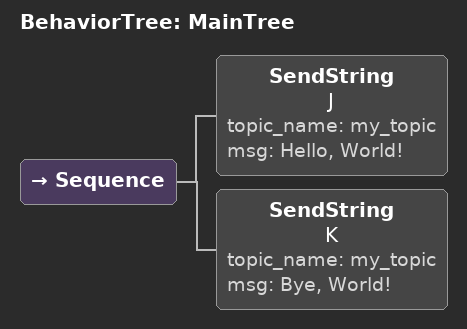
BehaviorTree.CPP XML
<root BTCPP_format="4">
    <BehaviorTree ID="MainTree">
        <Sequence>
            <SendString name="J" topic_name="my_topic" msg="Hello, World!" />
            <SendString name="K" topic_name="my_topic" msg="Bye, World!" />
        </Sequence>
    </BehaviorTree>
</root>
